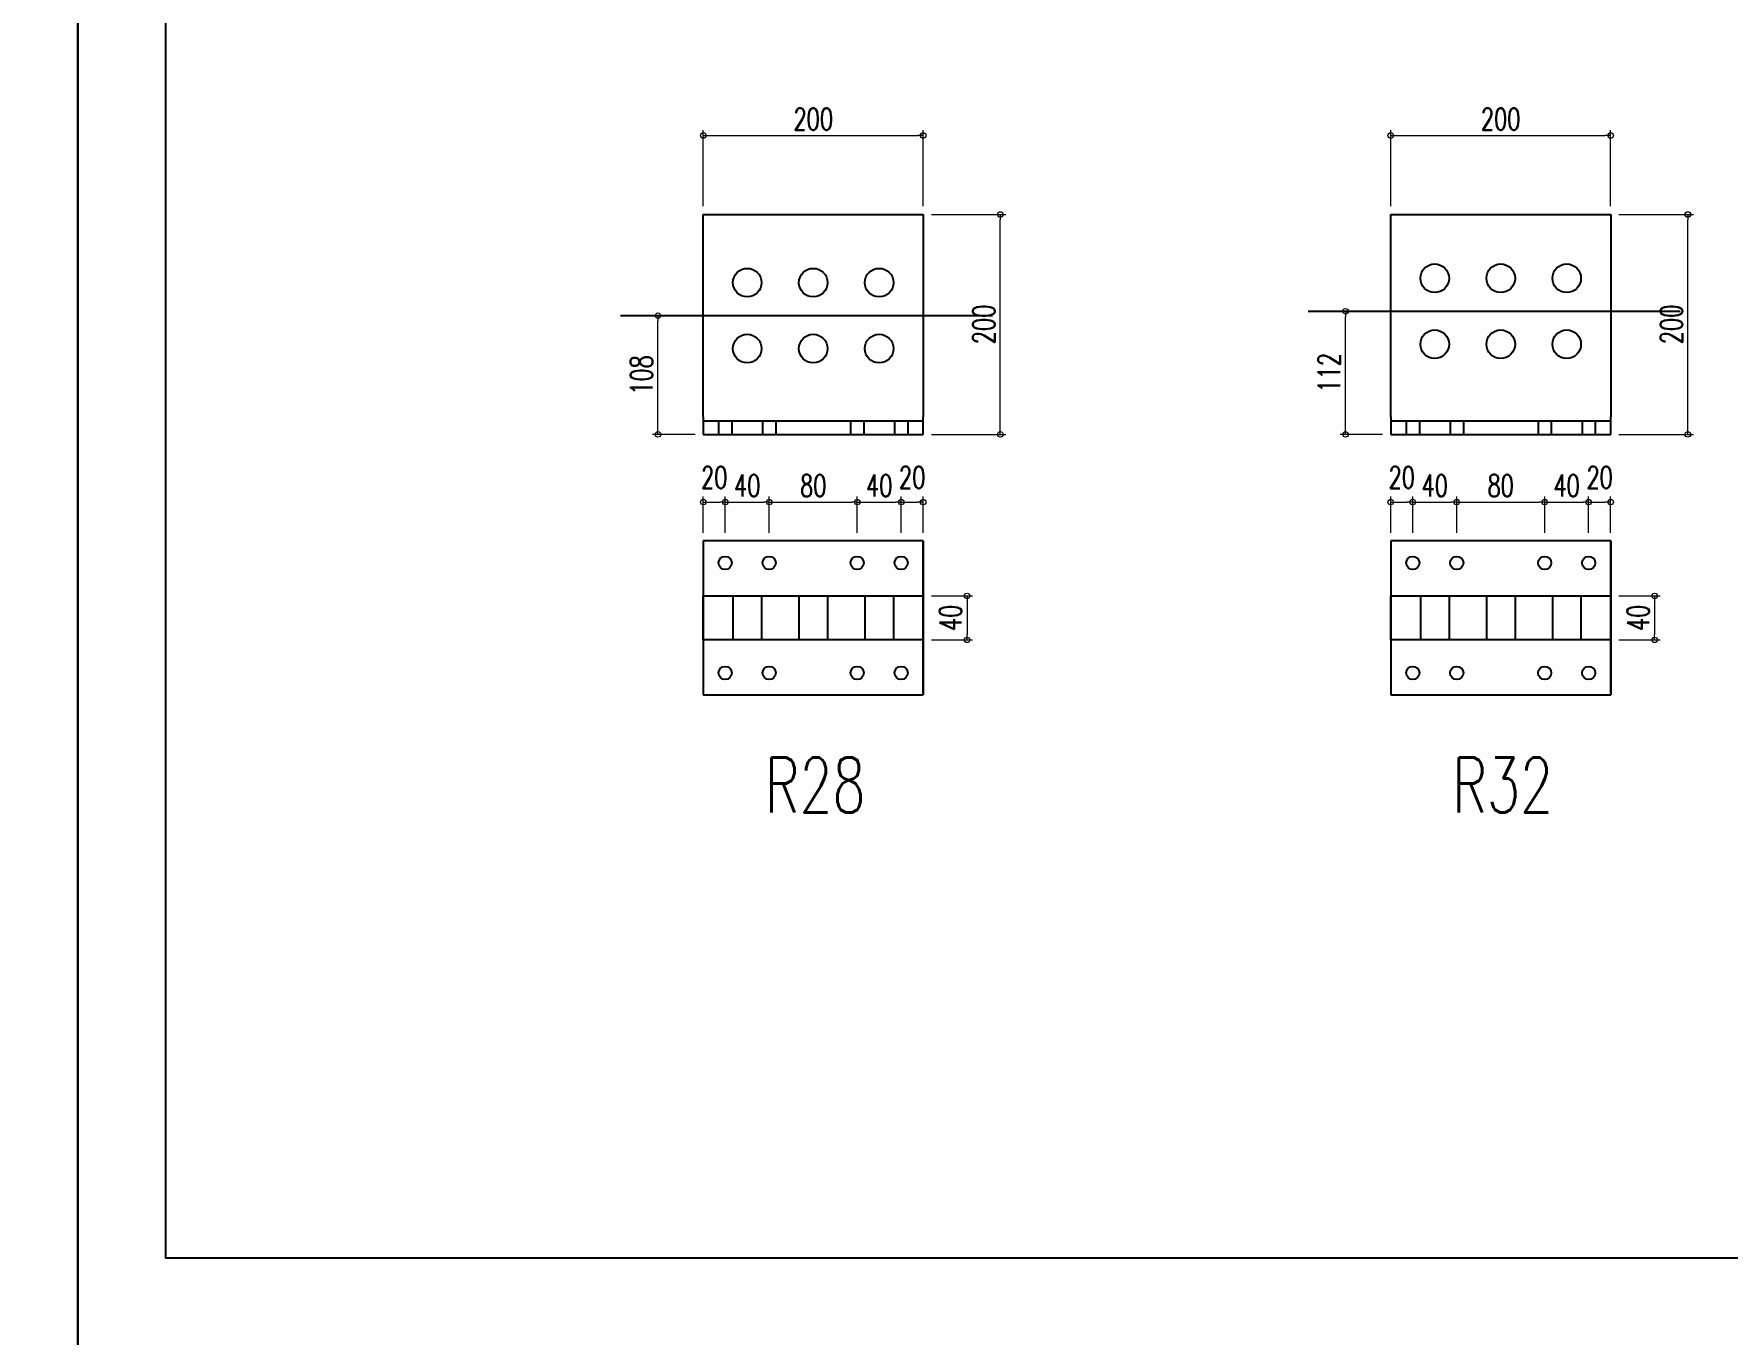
# Model space of a CAD drawing. Header units: millimetres. Extents: x 0 to 18796, y -11 to 7128.
# Drawn here: x 12028 to 13568, y 4763 to 5945 of the extents above; entities that cross this region are included whole.
import ezdxf

# ---------------------------------------------------------------- set-up
doc = ezdxf.new("R2010")
doc.units = ezdxf.units.MM
doc.header["$LTSCALE"] = 5
doc.linetypes.add('JIS_08_50', pattern=[53, 50, -1.125, 0.75, -1.125])
doc.layers.get('0').update_dxf_attribs({"color": 255})
doc.layers.get('DEFPOINTS').update_dxf_attribs({"color": 9})
for name, color, linetype in [('01', 7, 'Continuous'), ('CENTER', 2, 'JIS_08_50'), ('寸法', 4, 'Continuous'), ('溶接', 241, 'Continuous')]:
    doc.layers.add(name, color=color, linetype=linetype)
doc.styles.add('KANJI', font='simplex.shx', dxfattribs={"width": 0.7, "bigfont": 'extfont2.shx'})
doc.styles.add('SUNPOU2', font='simplex.shx', dxfattribs={"width": 0.7, "height": 50, "bigfont": 'extfont2.shx'})
doc.dimstyles.new('S5', dxfattribs={"dimscale": 5, "dimtxt": 4, "dimasz": 1, "dimexe": 1, "dimexo": 1.5, "dimgap": 1, "dimtad": 1, "dimtxsty": 'KANJI', "dimblk": 'ORIGIN', "dimcen": 0, "dimclrd": 256, "dimclre": 256, "dimclrt": 256, "dimadec": 0, "dimazin": 0, "dimtfac": 1, "dimtmove": 2, "dimatfit": 2, "dimfxl": 1, "dimtolj": 2, "dimlwd": 5, "dimlwe": 5, "dimarcsym": 0})

# ---------------------------------------------------------------- blocks, each defined once
blk = doc.blocks.new('_Origin')
at = {"color": 0, "linetype": 'ByBlock', "lineweight": -2}
blk.add_line((0, 0), (-1, 0), dxfattribs=at)
blk.add_circle((0, 0), 0.5, dxfattribs=at)
blk = doc.blocks.new('*D358')
at = {"layer": 'DEFPOINTS', "color": 0, "transparency": 16777216}
for p in [(12595.6, 5689.2), (12636.8, 5689.2), (12636.8, 5581.2)]:
    blk.add_point(p, dxfattribs=at)
at = {"layer": '寸法', "linetype": 'Continuous', "lineweight": 5, "transparency": 16777216}
for p, q in [((12629.3, 5689.2), (12590.6, 5689.2)), ((12595.6, 5586.2), (12595.6, 5684.2)), ((12629.3, 5581.2), (12590.6, 5581.2))]:
    blk.add_line(p, q, dxfattribs=at)
at = {"layer": '寸法', "lineweight": 5, "transparency": 16777216, "xscale": 5, "yscale": 5, "zscale": 5}
for p, rotation in [((12595.6, 5689.2), 90), ((12595.6, 5581.2), 270)]:
    blk.add_blockref('_Origin', p, dxfattribs=dict(at, rotation=rotation))
at = {"layer": '寸法', "linetype": 'Continuous', "transparency": 16777216, "insert": (12580.6, 5635.2), "char_height": 20, "attachment_point": 5, "rotation": 90, "style": 'KANJI'}
blk.add_mtext('\\A2;108', dxfattribs=at)
blk = doc.blocks.new('*D359')
at = {"layer": 'DEFPOINTS', "color": 0, "transparency": 16777216}
for p in [(13220.9, 5693.2), (13262, 5693.2), (13262, 5581.2)]:
    blk.add_point(p, dxfattribs=at)
at = {"layer": '寸法', "linetype": 'Continuous', "lineweight": 5, "transparency": 16777216}
for p, q in [((13254.5, 5693.2), (13215.9, 5693.2)), ((13220.9, 5586.2), (13220.9, 5688.2)), ((13254.5, 5581.2), (13215.9, 5581.2))]:
    blk.add_line(p, q, dxfattribs=at)
at = {"layer": '寸法', "lineweight": 5, "transparency": 16777216, "xscale": 5, "yscale": 5, "zscale": 5}
for p, rotation in [((13220.9, 5693.2), 90), ((13220.9, 5581.2), 270)]:
    blk.add_blockref('_Origin', p, dxfattribs=dict(at, rotation=rotation))
at = {"layer": '寸法', "linetype": 'Continuous', "transparency": 16777216, "insert": (13205.9, 5637.2), "char_height": 20, "attachment_point": 5, "rotation": 90, "style": 'KANJI'}
blk.add_mtext('\\A2;112', dxfattribs=at)
blk = doc.blocks.new('*D366')
at = {"layer": 'DEFPOINTS', "color": 0, "transparency": 16777216}
for p in [(12836.8, 5853), (12636.8, 5781.2), (12836.8, 5781.2)]:
    blk.add_point(p, dxfattribs=at)
at = {"layer": '寸法', "linetype": 'Continuous', "lineweight": 5, "transparency": 16777216}
for p, q in [((12636.8, 5788.7), (12636.8, 5858)), ((12641.8, 5853), (12831.8, 5853)), ((12836.8, 5788.7), (12836.8, 5858))]:
    blk.add_line(p, q, dxfattribs=at)
at = {"layer": '寸法', "lineweight": 5, "transparency": 16777216, "xscale": 5, "yscale": 5, "zscale": 5, "rotation": 180}
blk.add_blockref('_Origin', (12636.8, 5853), dxfattribs=at)
at = {"layer": '寸法', "lineweight": 5, "transparency": 16777216, "xscale": 5, "yscale": 5, "zscale": 5}
blk.add_blockref('_Origin', (12836.8, 5853), dxfattribs=at)
at = {"layer": '寸法', "linetype": 'Continuous', "transparency": 16777216, "insert": (12736.8, 5868), "char_height": 20, "attachment_point": 5, "style": 'KANJI'}
blk.add_mtext('\\A2;200', dxfattribs=at)
blk = doc.blocks.new('*D367')
at = {"layer": 'DEFPOINTS', "color": 0, "transparency": 16777216}
for p in [(13462, 5853), (13262, 5781.2), (13462, 5781.2)]:
    blk.add_point(p, dxfattribs=at)
at = {"layer": '寸法', "linetype": 'Continuous', "lineweight": 5, "transparency": 16777216}
for p, q in [((13262, 5788.7), (13262, 5858)), ((13267, 5853), (13457, 5853)), ((13462, 5788.7), (13462, 5858))]:
    blk.add_line(p, q, dxfattribs=at)
at = {"layer": '寸法', "lineweight": 5, "transparency": 16777216, "xscale": 5, "yscale": 5, "zscale": 5, "rotation": 180}
blk.add_blockref('_Origin', (13262, 5853), dxfattribs=at)
at = {"layer": '寸法', "lineweight": 5, "transparency": 16777216, "xscale": 5, "yscale": 5, "zscale": 5}
blk.add_blockref('_Origin', (13462, 5853), dxfattribs=at)
at = {"layer": '寸法', "linetype": 'Continuous', "transparency": 16777216, "insert": (13362, 5868), "char_height": 20, "attachment_point": 5, "style": 'KANJI'}
blk.add_mtext('\\A2;200', dxfattribs=at)
blk = doc.blocks.new('*D371')
at = {"layer": 'DEFPOINTS', "color": 0, "transparency": 16777216}
for p in [(12836.8, 5434.3), (12836.8, 5394.3), (12876.7, 5394.3)]:
    blk.add_point(p, dxfattribs=at)
at = {"layer": '寸法', "linetype": 'Continuous', "lineweight": 5, "transparency": 16777216}
for p, q in [((12844.3, 5434.3), (12881.7, 5434.3)), ((12876.7, 5429.3), (12876.7, 5399.3)), ((12844.3, 5394.3), (12881.7, 5394.3))]:
    blk.add_line(p, q, dxfattribs=at)
at = {"layer": '寸法', "lineweight": 5, "transparency": 16777216, "xscale": 5, "yscale": 5, "zscale": 5}
for p, rotation in [((12876.7, 5434.3), 90), ((12876.7, 5394.3), 270)]:
    blk.add_blockref('_Origin', p, dxfattribs=dict(at, rotation=rotation))
at = {"layer": '寸法', "linetype": 'Continuous', "transparency": 16777216, "insert": (12861.7, 5414.3), "char_height": 20, "attachment_point": 5, "rotation": 90, "style": 'KANJI'}
blk.add_mtext('\\A2;40', dxfattribs=at)
blk = doc.blocks.new('*D372')
at = {"layer": 'DEFPOINTS', "color": 0, "transparency": 16777216}
for p in [(13462, 5434.3), (13462, 5394.3), (13502, 5394.3)]:
    blk.add_point(p, dxfattribs=at)
at = {"layer": '寸法', "linetype": 'Continuous', "lineweight": 5, "transparency": 16777216}
for p, q in [((13469.5, 5434.3), (13507, 5434.3)), ((13502, 5429.3), (13502, 5399.3)), ((13469.5, 5394.3), (13507, 5394.3))]:
    blk.add_line(p, q, dxfattribs=at)
at = {"layer": '寸法', "lineweight": 5, "transparency": 16777216, "xscale": 5, "yscale": 5, "zscale": 5}
for p, rotation in [((13502, 5434.3), 90), ((13502, 5394.3), 270)]:
    blk.add_blockref('_Origin', p, dxfattribs=dict(at, rotation=rotation))
at = {"layer": '寸法', "linetype": 'Continuous', "transparency": 16777216, "insert": (13487, 5414.3), "char_height": 20, "attachment_point": 5, "rotation": 90, "style": 'KANJI'}
blk.add_mtext('\\A2;40', dxfattribs=at)
blk = doc.blocks.new('*D393')
at = {"layer": 'DEFPOINTS', "color": 0, "transparency": 16777216}
for p in [(12656.8, 5519.6), (12636.8, 5484.3), (12656.8, 5484.3)]:
    blk.add_point(p, dxfattribs=at)
at = {"layer": '寸法', "linetype": 'Continuous', "lineweight": 5, "transparency": 16777216}
for p, q in [((12636.8, 5491.8), (12636.8, 5524.6)), ((12641.8, 5519.6), (12651.8, 5519.6)), ((12656.8, 5491.8), (12656.8, 5524.6))]:
    blk.add_line(p, q, dxfattribs=at)
at = {"layer": '寸法', "lineweight": 5, "transparency": 16777216, "xscale": 5, "yscale": 5, "zscale": 5, "rotation": 180}
blk.add_blockref('_Origin', (12636.8, 5519.6), dxfattribs=at)
at = {"layer": '寸法', "lineweight": 5, "transparency": 16777216, "xscale": 5, "yscale": 5, "zscale": 5}
blk.add_blockref('_Origin', (12656.8, 5519.6), dxfattribs=at)
at = {"layer": '寸法', "linetype": 'Continuous', "transparency": 16777216, "insert": (12646.8, 5542.1), "char_height": 20, "attachment_point": 5, "style": 'KANJI'}
blk.add_mtext('\\A2;20', dxfattribs=at)
blk = doc.blocks.new('*D394')
at = {"layer": 'DEFPOINTS', "color": 0, "transparency": 16777216}
for p in [(12696.8, 5519.6), (12656.8, 5484.3), (12696.8, 5484.3)]:
    blk.add_point(p, dxfattribs=at)
at = {"layer": '寸法', "linetype": 'Continuous', "lineweight": 5, "transparency": 16777216}
for p, q in [((12656.8, 5491.8), (12656.8, 5524.6)), ((12661.8, 5519.6), (12691.8, 5519.6)), ((12696.8, 5491.8), (12696.8, 5524.6))]:
    blk.add_line(p, q, dxfattribs=at)
at = {"layer": '寸法', "lineweight": 5, "transparency": 16777216, "xscale": 5, "yscale": 5, "zscale": 5, "rotation": 180}
blk.add_blockref('_Origin', (12656.8, 5519.6), dxfattribs=at)
at = {"layer": '寸法', "lineweight": 5, "transparency": 16777216, "xscale": 5, "yscale": 5, "zscale": 5}
blk.add_blockref('_Origin', (12696.8, 5519.6), dxfattribs=at)
at = {"layer": '寸法', "linetype": 'Continuous', "transparency": 16777216, "insert": (12676.8, 5534.6), "char_height": 20, "attachment_point": 5, "style": 'KANJI'}
blk.add_mtext('\\A2;40', dxfattribs=at)
blk = doc.blocks.new('*D395')
at = {"layer": 'DEFPOINTS', "color": 0, "transparency": 16777216}
for p in [(12776.8, 5519.6), (12696.8, 5484.3), (12776.8, 5484.3)]:
    blk.add_point(p, dxfattribs=at)
at = {"layer": '寸法', "linetype": 'Continuous', "lineweight": 5, "transparency": 16777216}
for p, q in [((12696.8, 5491.8), (12696.8, 5524.6)), ((12701.8, 5519.6), (12771.8, 5519.6)), ((12776.8, 5491.8), (12776.8, 5524.6))]:
    blk.add_line(p, q, dxfattribs=at)
at = {"layer": '寸法', "lineweight": 5, "transparency": 16777216, "xscale": 5, "yscale": 5, "zscale": 5, "rotation": 180}
blk.add_blockref('_Origin', (12696.8, 5519.6), dxfattribs=at)
at = {"layer": '寸法', "lineweight": 5, "transparency": 16777216, "xscale": 5, "yscale": 5, "zscale": 5}
blk.add_blockref('_Origin', (12776.8, 5519.6), dxfattribs=at)
at = {"layer": '寸法', "linetype": 'Continuous', "transparency": 16777216, "insert": (12736.8, 5534.6), "char_height": 20, "attachment_point": 5, "style": 'KANJI'}
blk.add_mtext('\\A2;80', dxfattribs=at)
blk = doc.blocks.new('*D396')
at = {"layer": 'DEFPOINTS', "color": 0, "transparency": 16777216}
for p in [(12816.8, 5519.6), (12776.8, 5484.3), (12816.8, 5484.3)]:
    blk.add_point(p, dxfattribs=at)
at = {"layer": '寸法', "linetype": 'Continuous', "lineweight": 5, "transparency": 16777216}
for p, q in [((12776.8, 5491.8), (12776.8, 5524.6)), ((12781.8, 5519.6), (12811.8, 5519.6)), ((12816.8, 5491.8), (12816.8, 5524.6))]:
    blk.add_line(p, q, dxfattribs=at)
at = {"layer": '寸法', "lineweight": 5, "transparency": 16777216, "xscale": 5, "yscale": 5, "zscale": 5, "rotation": 180}
blk.add_blockref('_Origin', (12776.8, 5519.6), dxfattribs=at)
at = {"layer": '寸法', "lineweight": 5, "transparency": 16777216, "xscale": 5, "yscale": 5, "zscale": 5}
blk.add_blockref('_Origin', (12816.8, 5519.6), dxfattribs=at)
at = {"layer": '寸法', "linetype": 'Continuous', "transparency": 16777216, "insert": (12796.8, 5534.6), "char_height": 20, "attachment_point": 5, "style": 'KANJI'}
blk.add_mtext('\\A2;40', dxfattribs=at)
blk = doc.blocks.new('*D397')
at = {"layer": 'DEFPOINTS', "color": 0, "transparency": 16777216}
for p in [(12836.8, 5519.6), (12816.8, 5484.3), (12836.8, 5484.3)]:
    blk.add_point(p, dxfattribs=at)
at = {"layer": '寸法', "linetype": 'Continuous', "lineweight": 5, "transparency": 16777216}
for p, q in [((12816.8, 5491.8), (12816.8, 5524.6)), ((12821.8, 5519.6), (12831.8, 5519.6)), ((12836.8, 5491.8), (12836.8, 5524.6))]:
    blk.add_line(p, q, dxfattribs=at)
at = {"layer": '寸法', "lineweight": 5, "transparency": 16777216, "xscale": 5, "yscale": 5, "zscale": 5, "rotation": 180}
blk.add_blockref('_Origin', (12816.8, 5519.6), dxfattribs=at)
at = {"layer": '寸法', "lineweight": 5, "transparency": 16777216, "xscale": 5, "yscale": 5, "zscale": 5}
blk.add_blockref('_Origin', (12836.8, 5519.6), dxfattribs=at)
at = {"layer": '寸法', "linetype": 'Continuous', "transparency": 16777216, "insert": (12826.8, 5542.1), "char_height": 20, "attachment_point": 5, "style": 'KANJI'}
blk.add_mtext('\\A2;20', dxfattribs=at)
blk = doc.blocks.new('*D398')
at = {"layer": 'DEFPOINTS', "color": 0, "transparency": 16777216}
for p in [(13282, 5519.6), (13262, 5484.3), (13282, 5484.3)]:
    blk.add_point(p, dxfattribs=at)
at = {"layer": '寸法', "linetype": 'Continuous', "lineweight": 5, "transparency": 16777216}
for p, q in [((13262, 5491.8), (13262, 5524.6)), ((13267, 5519.6), (13277, 5519.6)), ((13282, 5491.8), (13282, 5524.6))]:
    blk.add_line(p, q, dxfattribs=at)
at = {"layer": '寸法', "lineweight": 5, "transparency": 16777216, "xscale": 5, "yscale": 5, "zscale": 5, "rotation": 180}
blk.add_blockref('_Origin', (13262, 5519.6), dxfattribs=at)
at = {"layer": '寸法', "lineweight": 5, "transparency": 16777216, "xscale": 5, "yscale": 5, "zscale": 5}
blk.add_blockref('_Origin', (13282, 5519.6), dxfattribs=at)
at = {"layer": '寸法', "linetype": 'Continuous', "transparency": 16777216, "insert": (13272, 5542.1), "char_height": 20, "attachment_point": 5, "style": 'KANJI'}
blk.add_mtext('\\A2;20', dxfattribs=at)
blk = doc.blocks.new('*D399')
at = {"layer": 'DEFPOINTS', "color": 0, "transparency": 16777216}
for p in [(13322, 5519.6), (13282, 5484.3), (13322, 5484.3)]:
    blk.add_point(p, dxfattribs=at)
at = {"layer": '寸法', "linetype": 'Continuous', "lineweight": 5, "transparency": 16777216}
for p, q in [((13282, 5491.8), (13282, 5524.6)), ((13287, 5519.6), (13317, 5519.6)), ((13322, 5491.8), (13322, 5524.6))]:
    blk.add_line(p, q, dxfattribs=at)
at = {"layer": '寸法', "lineweight": 5, "transparency": 16777216, "xscale": 5, "yscale": 5, "zscale": 5, "rotation": 180}
blk.add_blockref('_Origin', (13282, 5519.6), dxfattribs=at)
at = {"layer": '寸法', "lineweight": 5, "transparency": 16777216, "xscale": 5, "yscale": 5, "zscale": 5}
blk.add_blockref('_Origin', (13322, 5519.6), dxfattribs=at)
at = {"layer": '寸法', "linetype": 'Continuous', "transparency": 16777216, "insert": (13302, 5534.6), "char_height": 20, "attachment_point": 5, "style": 'KANJI'}
blk.add_mtext('\\A2;40', dxfattribs=at)
blk = doc.blocks.new('*D400')
at = {"layer": 'DEFPOINTS', "color": 0, "transparency": 16777216}
for p in [(13402, 5519.6), (13322, 5484.3), (13402, 5484.3)]:
    blk.add_point(p, dxfattribs=at)
at = {"layer": '寸法', "linetype": 'Continuous', "lineweight": 5, "transparency": 16777216}
for p, q in [((13322, 5491.8), (13322, 5524.6)), ((13327, 5519.6), (13397, 5519.6)), ((13402, 5491.8), (13402, 5524.6))]:
    blk.add_line(p, q, dxfattribs=at)
at = {"layer": '寸法', "lineweight": 5, "transparency": 16777216, "xscale": 5, "yscale": 5, "zscale": 5, "rotation": 180}
blk.add_blockref('_Origin', (13322, 5519.6), dxfattribs=at)
at = {"layer": '寸法', "lineweight": 5, "transparency": 16777216, "xscale": 5, "yscale": 5, "zscale": 5}
blk.add_blockref('_Origin', (13402, 5519.6), dxfattribs=at)
at = {"layer": '寸法', "linetype": 'Continuous', "transparency": 16777216, "insert": (13362, 5534.6), "char_height": 20, "attachment_point": 5, "style": 'KANJI'}
blk.add_mtext('\\A2;80', dxfattribs=at)
blk = doc.blocks.new('*D401')
at = {"layer": 'DEFPOINTS', "color": 0, "transparency": 16777216}
for p in [(13442, 5519.6), (13402, 5484.3), (13442, 5484.3)]:
    blk.add_point(p, dxfattribs=at)
at = {"layer": '寸法', "linetype": 'Continuous', "lineweight": 5, "transparency": 16777216}
for p, q in [((13402, 5491.8), (13402, 5524.6)), ((13407, 5519.6), (13437, 5519.6)), ((13442, 5491.8), (13442, 5524.6))]:
    blk.add_line(p, q, dxfattribs=at)
at = {"layer": '寸法', "lineweight": 5, "transparency": 16777216, "xscale": 5, "yscale": 5, "zscale": 5, "rotation": 180}
blk.add_blockref('_Origin', (13402, 5519.6), dxfattribs=at)
at = {"layer": '寸法', "lineweight": 5, "transparency": 16777216, "xscale": 5, "yscale": 5, "zscale": 5}
blk.add_blockref('_Origin', (13442, 5519.6), dxfattribs=at)
at = {"layer": '寸法', "linetype": 'Continuous', "transparency": 16777216, "insert": (13422, 5534.6), "char_height": 20, "attachment_point": 5, "style": 'KANJI'}
blk.add_mtext('\\A2;40', dxfattribs=at)
blk = doc.blocks.new('*D402')
at = {"layer": 'DEFPOINTS', "color": 0, "transparency": 16777216}
for p in [(13462, 5519.6), (13442, 5484.3), (13462, 5484.3)]:
    blk.add_point(p, dxfattribs=at)
at = {"layer": '寸法', "linetype": 'Continuous', "lineweight": 5, "transparency": 16777216}
for p, q in [((13442, 5491.8), (13442, 5524.6)), ((13447, 5519.6), (13457, 5519.6)), ((13462, 5491.8), (13462, 5524.6))]:
    blk.add_line(p, q, dxfattribs=at)
at = {"layer": '寸法', "lineweight": 5, "transparency": 16777216, "xscale": 5, "yscale": 5, "zscale": 5, "rotation": 180}
blk.add_blockref('_Origin', (13442, 5519.6), dxfattribs=at)
at = {"layer": '寸法', "lineweight": 5, "transparency": 16777216, "xscale": 5, "yscale": 5, "zscale": 5}
blk.add_blockref('_Origin', (13462, 5519.6), dxfattribs=at)
at = {"layer": '寸法', "linetype": 'Continuous', "transparency": 16777216, "insert": (13452, 5542.1), "char_height": 20, "attachment_point": 5, "style": 'KANJI'}
blk.add_mtext('\\A2;20', dxfattribs=at)
blk = doc.blocks.new('*D407')
at = {"layer": 'DEFPOINTS', "color": 0, "transparency": 16777216}
for p in [(13462, 5781.2), (13532.2, 5781.2), (13462, 5581.2)]:
    blk.add_point(p, dxfattribs=at)
at = {"layer": '寸法', "linetype": 'Continuous', "lineweight": 5, "transparency": 16777216}
for p, q in [((13469.5, 5781.2), (13537.2, 5781.2)), ((13532.2, 5586.2), (13532.2, 5776.2)), ((13469.5, 5581.2), (13537.2, 5581.2))]:
    blk.add_line(p, q, dxfattribs=at)
at = {"layer": '寸法', "lineweight": 5, "transparency": 16777216, "xscale": 5, "yscale": 5, "zscale": 5}
for p, rotation in [((13532.2, 5781.2), 90), ((13532.2, 5581.2), 270)]:
    blk.add_blockref('_Origin', p, dxfattribs=dict(at, rotation=rotation))
at = {"layer": '寸法', "linetype": 'Continuous', "transparency": 16777216, "insert": (13517.2, 5681.2), "char_height": 20, "attachment_point": 5, "rotation": 90, "style": 'KANJI'}
blk.add_mtext('\\A2;200', dxfattribs=at)
blk = doc.blocks.new('*D408')
at = {"layer": 'DEFPOINTS', "color": 0, "transparency": 16777216}
for p in [(12836.8, 5781.2), (12906.9, 5781.2), (12836.8, 5581.2)]:
    blk.add_point(p, dxfattribs=at)
at = {"layer": '寸法', "linetype": 'Continuous', "lineweight": 5, "transparency": 16777216}
for p, q in [((12844.3, 5781.2), (12911.9, 5781.2)), ((12906.9, 5586.2), (12906.9, 5776.2)), ((12844.3, 5581.2), (12911.9, 5581.2))]:
    blk.add_line(p, q, dxfattribs=at)
at = {"layer": '寸法', "lineweight": 5, "transparency": 16777216, "xscale": 5, "yscale": 5, "zscale": 5}
for p, rotation in [((12906.9, 5781.2), 90), ((12906.9, 5581.2), 270)]:
    blk.add_blockref('_Origin', p, dxfattribs=dict(at, rotation=rotation))
at = {"layer": '寸法', "linetype": 'Continuous', "transparency": 16777216, "insert": (12891.9, 5681.2), "char_height": 20, "attachment_point": 5, "rotation": 90, "style": 'KANJI'}
blk.add_mtext('\\A2;200', dxfattribs=at)

msp = doc.modelspace()

# ---------------------------------------------------------------- linework, layer by layer
at = {"linetype": 'Continuous', "lineweight": -3}
for points in [[(8704, 7128), (12068, 7128), (12068, 4752), (8704, 4752)], [(12068, 7128), (15432, 7128), (15432, 4752), (12068, 4752)], [(12148, 7048), (15352, 7048), (15352, 4832), (12148, 4832)]]:
    msp.add_lwpolyline(points, close=True, dxfattribs=at)
at = {"layer": '01', "linetype": 'Continuous'}
for p, q in [((12650.754, 5593.204), (12650.754, 5581.204)), ((12662.754, 5593.204), (12662.754, 5581.204)), ((12690.754, 5593.204), (12690.754, 5581.204)), ((12702.754, 5593.204), (12702.754, 5581.204)), ((12770.754, 5593.204), (12770.754, 5581.204)), ((12782.754, 5593.204), (12782.754, 5581.204)), ((12810.754, 5593.204), (12810.754, 5581.204)), ((12822.754, 5593.204), (12822.754, 5581.204)), ((13276.03, 5593.204), (13276.03, 5581.204)), ((13288.03, 5593.204), (13288.03, 5581.204)), ((13316.03, 5593.204), (13316.03, 5581.204)), ((13328.03, 5593.204), (13328.03, 5581.204)), ((13396.03, 5593.204), (13396.03, 5581.204)), ((13408.03, 5593.204), (13408.03, 5581.204)), ((13436.03, 5593.204), (13436.03, 5581.204)), ((13448.03, 5593.204), (13448.03, 5581.204)), ((12663.754, 5434.258), (12663.754, 5394.258)), ((12689.754, 5434.258), (12689.754, 5394.258)), ((12723.754, 5434.258), (12723.754, 5394.258)), ((12749.754, 5434.258), (12749.754, 5394.258)), ((12783.754, 5434.258), (12783.754, 5394.258)), ((12809.754, 5434.258), (12809.754, 5394.258)), ((13289.03, 5434.258), (13289.03, 5394.258)), ((13315.03, 5434.258), (13315.03, 5394.258)), ((13349.03, 5434.258), (13349.03, 5394.258)), ((13375.03, 5434.258), (13375.03, 5394.258)), ((13409.03, 5434.258), (13409.03, 5394.258)), ((13435.03, 5434.258), (13435.03, 5394.258))]:
    msp.add_line(p, q, dxfattribs=at)
at = {"layer": 'CENTER', "linetype": 'Continuous'}
for p, q in [((12561.499, 5689.204), (12899.906, 5689.204)), ((13186.775, 5693.204), (13525.182, 5693.204))]:
    msp.add_line(p, q, dxfattribs=at)
at = {"layer": '溶接', "linetype": 'Continuous'}
for p, q in [((12636.754, 5597.204), (12636.754, 5781.204)), ((12636.754, 5781.204), (12836.754, 5781.204)), ((12836.754, 5781.204), (12836.754, 5597.204)), ((13262.03, 5597.204), (13262.03, 5781.204)), ((13262.03, 5781.204), (13462.03, 5781.204)), ((13462.03, 5781.204), (13462.03, 5597.204)), ((12636.754, 5597.204), (12636.754, 5581.204)), ((12836.754, 5593.204), (12636.754, 5593.204)), ((12836.754, 5581.204), (12836.754, 5597.204)), ((13262.03, 5597.204), (13262.03, 5581.204)), ((13462.03, 5593.204), (13262.03, 5593.204)), ((13462.03, 5581.204), (13462.03, 5597.204)), ((12636.754, 5581.204), (12836.754, 5581.204)), ((13262.03, 5581.204), (13462.03, 5581.204)), ((12636.754, 5484.258), (12636.754, 5344.258)), ((12836.754, 5484.258), (12636.754, 5484.258)), ((12636.754, 5484.258), (12636.754, 5344.258)), ((12836.754, 5344.258), (12836.754, 5484.258)), ((12836.754, 5484.258), (12836.754, 5344.258)), ((13262.03, 5484.258), (13262.03, 5344.258)), ((13462.03, 5484.258), (13262.03, 5484.258)), ((13262.03, 5484.258), (13262.03, 5344.258)), ((13462.03, 5344.258), (13462.03, 5484.258)), ((13462.03, 5484.258), (13462.03, 5344.258)), ((12636.754, 5344.258), (12836.754, 5344.258)), ((13262.03, 5344.258), (13462.03, 5344.258))]:
    msp.add_line(p, q, dxfattribs=at)
for points in [[(12636.754, 5394.258), (12636.754, 5434.258), (12836.754, 5434.258), (12836.754, 5394.258)], [(13262.03, 5394.258), (13262.03, 5434.258), (13462.03, 5434.258), (13462.03, 5394.258)]]:
    msp.add_lwpolyline(points, close=True, dxfattribs=at)
for centre, radius in [((12676.754, 5719.204), 13), ((12736.754, 5719.204), 13), ((12796.754, 5719.204), 13), ((13302.03, 5723.204), 13), ((13362.03, 5723.204), 13), ((13422.03, 5723.204), 13), ((12676.754, 5659.204), 13), ((12736.754, 5659.204), 13), ((12796.754, 5659.204), 13), ((13302.03, 5663.204), 13), ((13362.03, 5663.204), 13), ((13422.03, 5663.204), 13), ((12656.754, 5464.258), 6), ((12696.754, 5464.258), 6), ((12776.754, 5464.258), 6), ((12816.754, 5464.258), 6), ((13282.03, 5464.258), 6), ((13322.03, 5464.258), 6), ((13402.03, 5464.258), 6), ((13442.03, 5464.258), 6), ((12656.754, 5364.258), 6), ((12696.754, 5364.258), 6), ((12776.754, 5364.258), 6), ((12816.754, 5364.258), 6), ((13282.03, 5364.258), 6), ((13322.03, 5364.258), 6), ((13402.03, 5364.258), 6), ((13442.03, 5364.258), 6)]:
    msp.add_circle(centre, radius, dxfattribs=at)

# ---------------------------------------------------------------- texts
at = {"layer": '01', "linetype": 'Continuous', "style": 'SUNPOU2', "width": 0.7}
for s, p in [('R28', (12692.799, 5237.417)), ('R32', (13318.076, 5237.417))]:
    msp.add_text(s, height=50, dxfattribs=at).set_placement(p)

# ---------------------------------------------------------------- dimensions: what is measured, and where the dimension line sits
at = {"layer": '寸法', "linetype": 'Continuous'}
for base, p1, p2, picture, middle in [((12836.754, 5853.039), (12636.754, 5781.204), (12836.754, 5781.204), '*D366', (12736.754, 5868.039)), ((13462.03, 5853.039), (13262.03, 5781.204), (13462.03, 5781.204), '*D367', (13362.03, 5868.039)), ((12656.754, 5519.57), (12636.754, 5484.258), (12656.754, 5484.258), '*D393', (12646.754, 5542.07)), ((12696.754, 5519.57), (12656.754, 5484.258), (12696.754, 5484.258), '*D394', (12676.754, 5534.57)), ((12776.754, 5519.57), (12696.754, 5484.258), (12776.754, 5484.258), '*D395', (12736.754, 5534.57)), ((12816.754, 5519.57), (12776.754, 5484.258), (12816.754, 5484.258), '*D396', (12796.754, 5534.57)), ((12836.754, 5519.57), (12816.754, 5484.258), (12836.754, 5484.258), '*D397', (12826.754, 5542.07)), ((13282.03, 5519.57), (13262.03, 5484.258), (13282.03, 5484.258), '*D398', (13272.03, 5542.07)), ((13322.03, 5519.57), (13282.03, 5484.258), (13322.03, 5484.258), '*D399', (13302.03, 5534.57)), ((13402.03, 5519.57), (13322.03, 5484.258), (13402.03, 5484.258), '*D400', (13362.03, 5534.57)), ((13442.03, 5519.57), (13402.03, 5484.258), (13442.03, 5484.258), '*D401', (13422.03, 5534.57)), ((13462.03, 5519.57), (13442.03, 5484.258), (13462.03, 5484.258), '*D402', (13452.03, 5542.07))]:
    dim = msp.add_linear_dim(base=base, p1=p1, p2=p2, dimstyle='S5', dxfattribs=at)
    dim.commit()
    dim.dimension.update_dxf_attribs({"geometry": picture, "text_midpoint": middle})
for base, p1, p2, picture, middle in [((12906.933, 5781.204), (12836.754, 5581.204), (12836.754, 5781.204), '*D408', (12891.933, 5681.204)), ((13532.209, 5781.204), (13462.03, 5581.204), (13462.03, 5781.204), '*D407', (13517.209, 5681.204)), ((12595.63, 5689.204), (12636.754, 5581.204), (12636.754, 5689.204), '*D358', (12580.63, 5635.204)), ((13220.906, 5693.204), (13262.03, 5581.204), (13262.03, 5693.204), '*D359', (13205.906, 5637.204)), ((12876.683, 5394.258), (12836.754, 5434.258), (12836.754, 5394.258), '*D371', (12861.683, 5414.258)), ((13501.96, 5394.258), (13462.03, 5434.258), (13462.03, 5394.258), '*D372', (13486.96, 5414.258))]:
    dim = msp.add_linear_dim(base=base, p1=p1, p2=p2, angle=90, dimstyle='S5', dxfattribs=at)
    dim.commit()
    dim.dimension.update_dxf_attribs({"geometry": picture, "text_midpoint": middle})

doc.saveas('drawing.dxf')
